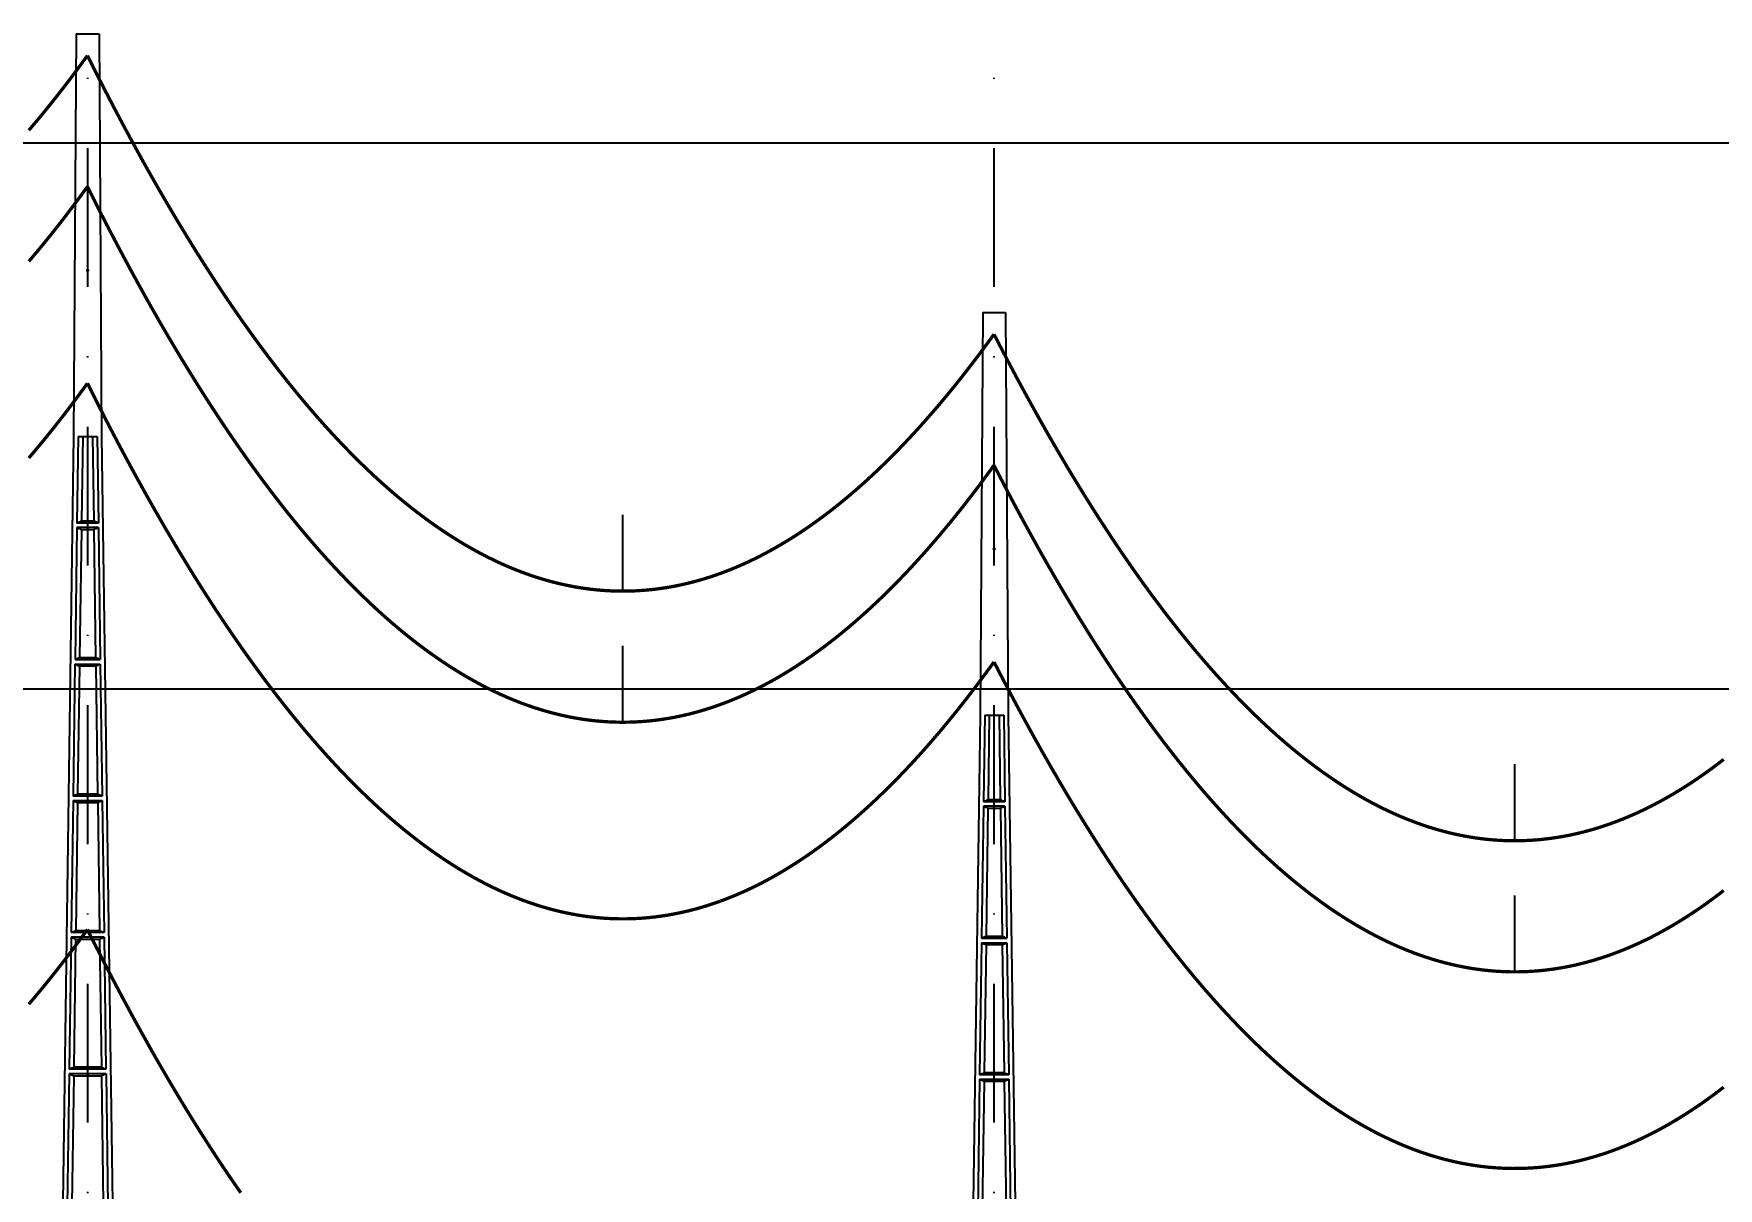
# Model space of a CAD drawing. Header units: metres. Extents: x -121 to 9872, y 3505 to 10721.
# Drawn here: x 4331.6 to 4485.8, y 6481.3 to 6587 of the extents above; entities that cross this region are included whole.
import ezdxf

# ---------------------------------------------------------------- set-up
doc = ezdxf.new("R2010")
doc.units = ezdxf.units.M
doc.header["$PDMODE"] = 2
doc.linetypes.add('DASHDOT', pattern=[25.4, 12.7, -6.35, 0, -6.35])
for name, color, linetype in [('CON-EOL- FO', 101, 'Continuous'), ('CON-EOL- PROJEÇÃO', 22, 'Continuous'), ('CON-EOL-CA ARBUTUS', 144, 'Continuous'), ('cotas', 7, 'Continuous'), ('GRID', 253, 'Continuous'), ('POSTE DT', 7, 'Continuous')]:
    doc.layers.add(name, color=color, linetype=linetype)
doc.styles.get("Standard").update_dxf_attribs({"font": 'arial.ttf'})
doc.dimstyles.new('ISO-25', dxfattribs={"dimtxt": 2.5, "dimasz": 2.5, "dimexe": 1.25, "dimexo": 0.625, "dimtad": 1, "dimzin": 1, "dimtxsty": 'Standard', "dimcen": 2.5, "dimaunit": 1, "dimadec": 3, "dimazin": 3, "dimtfac": 1, "dimtmove": 0, "dimatfit": 3, "dimfxlon": 1, "dimarcsym": 0})

# ---------------------------------------------------------------- blocks, each defined once
blk = doc.blocks.new('*U1')
at = {"layer": 'POSTE DT', "extrusion": (0, 1, 0)}
for p, q in [((-3.31, 378.23), (-4.05, 262)), ((-3.31, 378.23), (3.31, 378.23)), ((3.31, 378.23), (4.06, 262)), ((-4.05, 262), (-7.72, 0)), ((-4.05, 262), (-4.05, 262)), ((-2.73, 262), (-3.08, 237.05)), ((-2.73, 262), (2.75, 262)), ((-1.42, 262), (-1.77, 237.57)), ((1.43, 262), (1.77, 237.57)), ((2.75, 262), (3.1, 237.05)), ((4.06, 262), (7.72, 0)), ((-3.1, 235.74), (-3.63, 197.65)), ((3.11, 235.73), (-3.1, 235.74)), ((3.1, 237.05), (-3.08, 237.05)), ((-1.8, 235.21), (-2.32, 198.19)), ((1.8, 235.21), (2.32, 198.19)), ((3.11, 235.73), (3.65, 197.65)), ((-3.65, 196.34), (-4.19, 158.25)), ((-2.35, 195.8), (-2.87, 158.8)), ((2.35, 195.8), (2.87, 158.8)), ((3.66, 196.34), (4.2, 158.25)), ((-4.21, 156.94), (-4.74, 118.85)), ((-2.9, 156.39), (-3.42, 119.41)), ((2.91, 156.39), (3.42, 119.41)), ((4.21, 156.94), (4.75, 118.85)), ((-4.76, 117.54), (-5.29, 79.45)), ((4.77, 117.54), (-4.76, 117.54)), ((4.75, 118.85), (-4.74, 118.85)), ((-3.46, 116.98), (-3.97, 80.02)), ((3.46, 116.98), (3.98, 80.02)), ((4.77, 117.54), (5.3, 79.45)), ((-5.31, 78.14), (-5.85, 40.06)), ((5.32, 78.14), (-5.31, 78.14)), ((5.3, 79.45), (-5.29, 79.45)), ((5.32, 78.14), (5.85, 40.06)), ((-4.01, 77.57), (-4.53, 40.63)), ((4.01, 77.57), (4.53, 40.63)), ((5.85, 40.06), (-5.85, 40.06)), ((-5.86, 38.74), (-6.41, 0)), ((5.87, 38.74), (-5.86, 38.74)), ((-4.56, 38.17), (-5.1, 0)), ((4.56, 38.17), (5.1, 0)), ((5.87, 38.74), (6.41, 0)), ((-6.41, 0), (-7.72, 0)), ((-5.1, 0), (-6.41, 0)), ((5.1, 0), (-5.1, 0)), ((6.41, 0), (5.1, 0)), ((7.72, 0), (6.41, 0))]:
    blk.add_line(p, q, dxfattribs=at)
at = {"layer": 'POSTE DT', "ltscale": 3}
for points in [[(-3.65, 196.34), (3.66, 196.34)], [(-3.63, 197.65), (3.65, 197.65)], [(-4.21, 156.94), (4.21, 156.94)], [(4.2, 158.25), (-4.19, 158.25)]]:
    blk.add_lwpolyline(points, dxfattribs=at)
at = {"layer": 'POSTE DT'}
for points, knots in [([(0.25, 309.94), (0.25, 309.93), (0.25, 309.93), (0.25, 309.92), (0.25, 309.91), (0.25, 309.9), (0.25, 309.89), (0.24, 309.85), (0.22, 309.82), (0.19, 309.77), (0.16, 309.74), (0.11, 309.71), (0.08, 309.7), (0.01, 309.68), (-0.02, 309.68), (-0.08, 309.7), (-0.11, 309.71), (-0.16, 309.74), (-0.18, 309.76), (-0.21, 309.8), (-0.22, 309.82), (-0.24, 309.85), (-0.24, 309.87), (-0.25, 309.89), (-0.25, 309.9), (-0.25, 309.92), (-0.25, 309.92), (-0.25, 309.93), (-0.25, 309.94), (-0.25, 309.95), (-0.25, 309.95), (-0.25, 309.96), (-0.25, 309.97), (-0.24, 310), (-0.23, 310.02), (-0.21, 310.07), (-0.2, 310.09), (-0.15, 310.14), (-0.13, 310.15), (-0.07, 310.18), (-0.03, 310.19), (0.03, 310.19), (0.06, 310.18), (0.12, 310.16), (0.14, 310.14), (0.18, 310.11), (0.2, 310.09), (0.21, 310.06), (0.22, 310.05), (0.23, 310.04), (0.24, 310.01), (0.24, 309.99), (0.25, 309.97), (0.25, 309.96), (0.25, 309.95), (0.25, 309.94), (0.25, 309.94), (0.25, 309.94), (0.25, 309.94)], [-54.728303, -54.728303, -54.728303, -54.728303, -54.309038, -54.309038, -53.647169, -53.647169, -52.532885, -52.532885, -48.86224, -48.86224, -45.282765, -45.282765, -41.52867, -41.52867, -37.867486, -37.867486, -34.454589, -34.454589, -31.301423, -31.301423, -28.48103, -28.48103, -26.961755, -26.961755, -25.7544, -25.7544, -25.136228, -25.136228, -24.64409, -24.64409, -24.094201, -24.094201, -23.191199, -23.191199, -20.494482, -20.494482, -17.342863, -17.342863, -13.645538, -13.645538, -9.835989, -9.835989, -6.296781, -6.296781, -3.005029, -3.005029, 0, 0, 0, 1.527594, 1.527594, 3.697216, 3.697216, 4.489727, 4.489727, 5.01438, 5.01438, 5.095313, 5.095313, 5.095313, 5.095313]), ([(-3.1, 235.74), (-2.88, 235.65), (-2.67, 235.56), (-2.23, 235.39), (-2.02, 235.3), (-1.8, 235.21)], [0.055576, 0.055576, 0.055576, 0.055576, 56.767409, 56.767409, 113.50757, 113.50757, 113.50757, 113.50757]), ([(-1.77, 237.57), (-1.99, 237.49), (-2.21, 237.4), (-2.64, 237.22), (-2.86, 237.14), (-3.08, 237.05)], [0, 0, 0, 0, 56.660495, 56.660495, 113.412826, 113.412826, 113.412826, 113.412826]), ([(-1.8, 235.21), (-1.2, 235.21), (-0.6, 235.21), (0.6, 235.21), (1.2, 235.21), (1.8, 235.21)], [0, 0, 0, 0, 68.567797, 68.567797, 137.136247, 137.136247, 137.136247, 137.136247]), ([(1.77, 237.57), (1.18, 237.57), (0.59, 237.57), (-0.59, 237.57), (-1.18, 237.57), (-1.77, 237.57)], [0, 0, 0, 0, 67.306894, 67.306894, 134.614447, 134.614447, 134.614447, 134.614447]), ([(3.1, 237.05), (2.87, 237.14), (2.65, 237.23), (2.21, 237.4), (1.99, 237.49), (1.77, 237.57)], [0, 0, 0, 0, 56.738948, 56.738948, 113.38731, 113.38731, 113.38731, 113.38731]), ([(1.8, 235.21), (2.02, 235.3), (2.24, 235.38), (2.68, 235.56), (2.89, 235.65), (3.11, 235.73)], [0, 0, 0, 0, 56.845349, 56.845349, 113.599799, 113.599799, 113.599799, 113.599799]), ([(-3.65, 196.34), (-3.43, 196.25), (-3.22, 196.16), (-2.78, 195.98), (-2.57, 195.89), (-2.35, 195.8)], [0.054307, 0.054307, 0.054307, 0.054307, 63.527131, 63.527131, 127.063246, 127.063246, 127.063246, 127.063246]), ([(-2.32, 198.19), (-2.54, 198.1), (-2.76, 198.01), (-3.2, 197.83), (-3.41, 197.74), (-3.63, 197.65)], [0, 0, 0, 0, 63.412073, 63.412073, 126.777421, 126.777421, 126.777421, 126.777421]), ([(-2.35, 195.8), (-1.57, 195.8), (-0.78, 195.8), (0.79, 195.8), (1.57, 195.8), (2.35, 195.8)], [0, 0, 0, 0, 89.585713, 89.585713, 179.17191, 179.17191, 179.17191, 179.17191]), ([(2.32, 198.19), (1.55, 198.19), (0.77, 198.19), (-0.77, 198.19), (-1.55, 198.19), (-2.32, 198.19)], [0, 0, 0, 0, 88.31008, 88.31008, 176.620652, 176.620652, 176.620652, 176.620652]), ([(3.65, 197.65), (3.43, 197.74), (3.2, 197.83), (2.76, 198.01), (2.54, 198.1), (2.32, 198.19)], [0, 0, 0, 0, 63.488119, 63.488119, 126.880939, 126.880939, 126.880939, 126.880939]), ([(2.35, 195.8), (2.57, 195.89), (2.79, 195.98), (3.23, 196.16), (3.45, 196.25), (3.66, 196.34)], [0, 0, 0, 0, 63.60246, 63.60246, 127.109696, 127.109696, 127.109696, 127.109696]), ([(-4.21, 156.94), (-3.99, 156.85), (-3.77, 156.75), (-3.34, 156.57), (-3.12, 156.48), (-2.9, 156.39)], [0.053423, 0.053423, 0.053423, 0.053423, 70.429742, 70.429742, 140.90167, 140.90167, 140.90167, 140.90167]), ([(-2.87, 158.8), (-3.09, 158.71), (-3.31, 158.62), (-3.75, 158.43), (-3.97, 158.34), (-4.19, 158.25)], [0, 0, 0, 0, 70.301707, 70.301707, 140.590947, 140.590947, 140.590947, 140.590947]), ([(-2.9, 156.39), (-1.94, 156.39), (-0.97, 156.39), (0.97, 156.39), (1.94, 156.39), (2.91, 156.39)], [0, 0, 0, 0, 110.60219, 110.60219, 221.20473, 221.20473, 221.20473, 221.20473]), ([(2.87, 158.8), (1.92, 158.8), (0.96, 158.8), (-0.96, 158.8), (-1.91, 158.8), (-2.87, 158.8)], [0, 0, 0, 0, 109.314454, 109.314454, 218.629264, 218.629264, 218.629264, 218.629264]), ([(4.2, 158.25), (3.98, 158.34), (3.76, 158.44), (3.31, 158.62), (3.09, 158.71), (2.87, 158.8)], [0, 0, 0, 0, 70.379198, 70.379198, 140.659718, 140.659718, 140.659718, 140.659718]), ([(2.91, 156.39), (3.12, 156.48), (3.34, 156.57), (3.78, 156.75), (4, 156.85), (4.21, 156.94)], [0, 0, 0, 0, 70.506649, 70.506649, 140.914701, 140.914701, 140.914701, 140.914701]), ([(-4.76, 117.54), (-4.54, 117.45), (-4.32, 117.35), (-3.89, 117.17), (-3.67, 117.07), (-3.46, 116.98)], [0.052784, 0.052784, 0.052784, 0.052784, 77.438432, 77.438432, 154.950301, 154.950301, 154.950301, 154.950301]), ([(-3.42, 119.41), (-3.64, 119.32), (-3.86, 119.23), (-4.3, 119.04), (-4.52, 118.95), (-4.74, 118.85)], [0, 0, 0, 0, 77.299547, 77.299547, 154.618634, 154.618634, 154.618634, 154.618634]), ([(-3.46, 116.98), (-2.3, 116.98), (-1.15, 116.98), (1.15, 116.98), (2.31, 116.98), (3.46, 116.98)], [0, 0, 0, 0, 131.617604, 131.617604, 263.235447, 263.235447, 263.235447, 263.235447]), ([(3.42, 119.41), (2.28, 119.41), (1.14, 119.41), (-1.14, 119.41), (-2.28, 119.41), (-3.42, 119.41)], [0, 0, 0, 0, 130.319901, 130.319901, 260.640046, 260.640046, 260.640046, 260.640046]), ([(4.75, 118.85), (4.53, 118.95), (4.31, 119.04), (3.87, 119.23), (3.64, 119.32), (3.42, 119.41)], [0, 0, 0, 0, 77.381597, 77.381597, 154.66183, 154.66183, 154.66183, 154.66183]), ([(3.46, 116.98), (3.68, 117.07), (3.89, 117.17), (4.33, 117.35), (4.55, 117.45), (4.77, 117.54)], [0, 0, 0, 0, 77.520013, 77.520013, 154.938747, 154.938747, 154.938747, 154.938747]), ([(-5.31, 78.14), (-5.09, 78.05), (-4.88, 77.95), (-4.44, 77.76), (-4.23, 77.67), (-4.01, 77.57)], [0.052308, 0.052308, 0.052308, 0.052308, 84.527725, 84.527725, 169.158824, 169.158824, 169.158824, 169.158824]), ([(-3.97, 80.02), (-4.19, 79.93), (-4.41, 79.83), (-4.85, 79.64), (-5.07, 79.55), (-5.29, 79.45)], [0, 0, 0, 0, 84.379671, 84.379671, 168.809376, 168.809376, 168.809376, 168.809376]), ([(3.98, 80.02), (2.65, 80.02), (1.33, 80.02), (-1.32, 80.02), (-2.65, 80.02), (-3.97, 80.02)], [0, 0, 0, 0, 151.326157, 151.326157, 302.652465, 302.652465, 302.652465, 302.652465]), ([(5.3, 79.45), (5.08, 79.55), (4.86, 79.64), (4.42, 79.83), (4.2, 79.93), (3.98, 80.02)], [0, 0, 0, 0, 84.46863, 84.46863, 168.833721, 168.833721, 168.833721, 168.833721]), ([(4.01, 77.57), (4.23, 77.67), (4.45, 77.76), (4.88, 77.95), (5.1, 78.05), (5.32, 78.14)], [0, 0, 0, 0, 84.616316, 84.616316, 169.129178, 169.129178, 169.129178, 169.129178]), ([(-4.01, 77.57), (-2.67, 77.57), (-1.34, 77.57), (1.34, 77.57), (2.67, 77.57), (4.01, 77.57)], [0, 0, 0, 0, 152.632212, 152.632212, 305.264569, 305.264569, 305.264569, 305.264569]), ([(-4.53, 40.63), (-4.75, 40.53), (-4.97, 40.44), (-5.41, 40.25), (-5.63, 40.15), (-5.85, 40.06)], [0, 0, 0, 0, 91.523648, 91.523648, 183.126775, 183.126775, 183.126775, 183.126775]), ([(4.53, 40.63), (3.02, 40.63), (1.51, 40.63), (-1.51, 40.63), (-3.02, 40.63), (-4.53, 40.63)], [0, 0, 0, 0, 172.33304, 172.33304, 344.666151, 344.666151, 344.666151, 344.666151]), ([(5.85, 40.06), (5.63, 40.15), (5.41, 40.25), (4.97, 40.44), (4.75, 40.53), (4.53, 40.63)], [0, 0, 0, 0, 91.621326, 91.621326, 183.137324, 183.137324, 183.137324, 183.137324]), ([(-5.86, 38.74), (-5.65, 38.65), (-5.43, 38.55), (-5, 38.36), (-4.78, 38.26), (-4.56, 38.17)], [0.026524, 0.026524, 0.026524, 0.026524, 91.679563, 91.679563, 183.466041, 183.466041, 183.466041, 183.466041]), ([(-4.56, 38.17), (-3.04, 38.17), (-1.52, 38.17), (1.52, 38.17), (3.04, 38.17), (4.56, 38.17)], [0, 0, 0, 0, 173.646192, 173.646192, 347.292451, 347.292451, 347.292451, 347.292451]), ([(4.56, 38.17), (4.78, 38.26), (5, 38.36), (5.43, 38.55), (5.65, 38.65), (5.87, 38.74)], [0, 0, 0, 0, 91.776928, 91.776928, 183.448614, 183.448614, 183.448614, 183.448614])]:
    blk.add_open_spline(points, degree=3, knots=knots, dxfattribs=at)
blk = doc.blocks.new('*D372')
at = {"layer": 'cotas', "color": 0, "lineweight": -2, "transparency": 16777216}
for p, q in [((4336.51, 6622.05), (4336.51, 6624.3)), ((4419.51, 6622.05), (4419.51, 6624.3)), ((4339.01, 6623.05), (4417.01, 6623.05))]:
    blk.add_line(p, q, dxfattribs=at)
at = {"layer": 'cotas', "color": 0, "transparency": 16777216}
for points in [[(4339.01, 6623.46), (4339.01, 6622.63), (4336.51, 6623.05)], [(4417.01, 6623.46), (4417.01, 6622.63), (4419.51, 6623.05)]]:
    blk.add_solid(points, dxfattribs=at)
at = {"layer": 'Defpoints', "color": 0, "transparency": 16777216}
for p in [(4419.51, 6623.05), (4336.51, 6586.96), (4419.51, 6561.44)]:
    blk.add_point(p, dxfattribs=at)
at = {"layer": 'cotas', "color": 0, "transparency": 16777216, "insert": (4378.01, 6624.95), "char_height": 2.5, "attachment_point": 5}
blk.add_mtext('83.00', dxfattribs=at)
blk = doc.blocks.new('*D373')
at = {"layer": 'cotas', "color": 0, "lineweight": -2, "transparency": 16777216}
for p, q in [((4419.51, 6611.11), (4419.51, 6613.36)), ((4422.01, 6612.11), (4501.47, 6612.11)), ((4503.97, 6611.11), (4503.97, 6613.36))]:
    blk.add_line(p, q, dxfattribs=at)
at = {"layer": 'cotas', "color": 0, "transparency": 16777216}
for points in [[(4422.01, 6612.52), (4422.01, 6611.69), (4419.51, 6612.11)], [(4501.47, 6612.52), (4501.47, 6611.69), (4503.97, 6612.11)]]:
    blk.add_solid(points, dxfattribs=at)
at = {"layer": 'Defpoints', "color": 0, "transparency": 16777216}
for p in [(4503.97, 6612.11), (4419.51, 6561.44), (4503.97, 6542.64)]:
    blk.add_point(p, dxfattribs=at)
at = {"layer": 'cotas', "color": 0, "transparency": 16777216, "insert": (4461.74, 6614.01), "char_height": 2.5, "attachment_point": 5}
blk.add_mtext('84.46', dxfattribs=at)

msp = doc.modelspace()

# ---------------------------------------------------------------- linework, layer by layer
at = {"layer": 'CON-EOL- FO', "const_width": 0.3}
for points in [[(4331.143, 6548.11), (4331.556, 6548.595), (4331.969, 6549.086), (4332.382, 6549.584), (4332.795, 6550.09), (4333.208, 6550.602), (4333.621, 6551.122), (4334.034, 6551.648), (4334.447, 6552.181), (4334.86, 6552.722), (4335.273, 6553.269), (4335.685, 6553.823), (4336.098, 6554.385), (4336.511, 6554.953)], [(4336.511, 6554.953), (4336.924, 6554.128), (4337.337, 6553.31), (4337.75, 6552.499), (4338.163, 6551.695), (4338.576, 6550.898), (4338.989, 6550.108), (4339.402, 6549.325), (4339.815, 6548.549), (4340.228, 6547.781), (4340.641, 6547.019), (4341.054, 6546.264), (4341.467, 6545.517), (4341.879, 6544.776), (4342.292, 6544.043), (4342.705, 6543.317), (4343.118, 6542.597), (4343.531, 6541.885), (4343.944, 6541.18), (4344.357, 6540.481), (4344.77, 6539.79), (4345.183, 6539.106), (4345.596, 6538.429), (4346.009, 6537.759), (4346.422, 6537.095), (4346.835, 6536.439), (4347.248, 6535.79), (4347.661, 6535.148), (4348.074, 6534.513), (4348.486, 6533.885), (4348.899, 6533.264), (4349.312, 6532.65), (4349.725, 6532.043), (4350.138, 6531.443), (4350.551, 6530.85), (4350.964, 6530.264), (4351.377, 6529.685), (4351.79, 6529.113), (4352.203, 6528.548), (4352.616, 6527.99), (4353.029, 6527.44), (4353.442, 6526.896), (4353.855, 6526.359), (4354.268, 6525.829), (4354.68, 6525.306), (4355.093, 6524.79), (4355.506, 6524.281), (4355.919, 6523.779), (4356.332, 6523.284), (4356.745, 6522.796), (4357.158, 6522.314), (4357.571, 6521.84), (4357.984, 6521.373), (4358.397, 6520.913), (4358.81, 6520.46), (4359.223, 6520.014), (4359.636, 6519.575), (4360.049, 6519.142), (4360.462, 6518.717), (4360.875, 6518.299), (4361.287, 6517.888), (4361.7, 6517.483), (4362.113, 6517.086), (4362.526, 6516.695), (4362.939, 6516.312), (4363.352, 6515.935), (4363.765, 6515.566), (4364.178, 6515.203), (4364.591, 6514.848), (4365.004, 6514.499), (4365.417, 6514.158), (4365.83, 6513.823), (4366.243, 6513.495), (4366.656, 6513.174), (4367.069, 6512.86), (4367.481, 6512.554), (4367.894, 6512.254), (4368.307, 6511.961), (4368.72, 6511.675), (4369.133, 6511.395), (4369.546, 6511.123), (4369.959, 6510.858), (4370.372, 6510.6), (4370.785, 6510.349), (4371.198, 6510.104), (4371.611, 6509.867), (4372.024, 6509.636), (4372.437, 6509.413), (4372.85, 6509.196), (4373.263, 6508.987), (4373.676, 6508.784), (4374.088, 6508.588), (4374.501, 6508.4), (4374.914, 6508.218), (4375.327, 6508.043), (4375.74, 6507.875), (4376.153, 6507.714), (4376.566, 6507.56), (4376.979, 6507.413), (4377.392, 6507.273), (4377.805, 6507.139), (4378.218, 6507.013), (4378.631, 6506.894), (4379.044, 6506.781), (4379.457, 6506.676), (4379.87, 6506.577), (4380.282, 6506.486), (4380.695, 6506.401), (4381.108, 6506.323), (4381.521, 6506.252), (4381.934, 6506.188), (4382.347, 6506.131), (4382.76, 6506.081), (4383.173, 6506.038), (4383.586, 6506.002), (4383.999, 6505.973), (4384.412, 6505.951), (4384.825, 6505.935), (4385.238, 6505.927), (4385.651, 6505.926), (4386.064, 6505.931), (4386.477, 6505.943), (4386.889, 6505.963), (4387.302, 6505.989), (4387.715, 6506.022), (4388.128, 6506.062), (4388.541, 6506.109), (4388.954, 6506.164), (4389.367, 6506.224), (4389.78, 6506.292), (4390.193, 6506.367), (4390.606, 6506.449), (4391.019, 6506.538), (4391.432, 6506.633), (4391.845, 6506.736), (4392.258, 6506.845), (4392.671, 6506.962), (4393.083, 6507.085), (4393.496, 6507.216), (4393.909, 6507.353), (4394.322, 6507.497), (4394.735, 6507.648), (4395.148, 6507.806), (4395.561, 6507.971), (4395.974, 6508.143), (4396.387, 6508.322), (4396.8, 6508.508), (4397.213, 6508.701), (4397.626, 6508.9), (4398.039, 6509.107), (4398.452, 6509.321), (4398.865, 6509.541), (4399.277, 6509.769), (4399.69, 6510.003), (4400.103, 6510.245), (4400.516, 6510.493), (4400.929, 6510.748), (4401.342, 6511.011), (4401.755, 6511.28), (4402.168, 6511.556), (4402.581, 6511.839), (4402.994, 6512.129), (4403.407, 6512.426), (4403.82, 6512.73), (4404.233, 6513.041), (4404.646, 6513.359), (4405.059, 6513.684), (4405.472, 6514.015), (4405.884, 6514.354), (4406.297, 6514.7), (4406.71, 6515.053), (4407.123, 6515.412), (4407.536, 6515.779), (4407.949, 6516.152), (4408.362, 6516.533), (4408.775, 6516.92), (4409.188, 6517.315), (4409.601, 6517.716), (4410.014, 6518.124), (4410.427, 6518.54), (4410.84, 6518.962), (4411.253, 6519.391), (4411.666, 6519.828), (4412.078, 6520.271), (4412.491, 6520.721), (4412.904, 6521.178), (4413.317, 6521.642), (4413.73, 6522.114), (4414.143, 6522.592), (4414.556, 6523.077), (4414.969, 6523.569), (4415.382, 6524.068), (4415.795, 6524.574), (4416.208, 6525.087), (4416.621, 6525.607), (4417.034, 6526.134), (4417.447, 6526.668), (4417.86, 6527.209), (4418.273, 6527.757), (4418.685, 6528.312), (4419.098, 6528.874), (4419.511, 6529.443)], [(4419.511, 6529.443), (4419.932, 6528.627), (4420.352, 6527.818), (4420.772, 6527.016), (4421.192, 6526.222), (4421.612, 6525.435), (4422.032, 6524.655), (4422.453, 6523.883), (4422.873, 6523.118), (4423.293, 6522.36), (4423.713, 6521.61), (4424.133, 6520.867), (4424.553, 6520.131), (4424.974, 6519.402), (4425.394, 6518.681), (4425.814, 6517.967), (4426.234, 6517.26), (4426.654, 6516.561), (4427.075, 6515.868), (4427.495, 6515.183), (4427.915, 6514.506), (4428.335, 6513.835), (4428.755, 6513.172), (4429.175, 6512.516), (4429.596, 6511.868), (4430.016, 6511.227), (4430.436, 6510.593), (4430.856, 6509.966), (4431.276, 6509.346), (4431.697, 6508.734), (4432.117, 6508.129), (4432.537, 6507.531), (4432.957, 6506.941), (4433.377, 6506.357), (4433.797, 6505.781), (4434.218, 6505.213), (4434.638, 6504.651), (4435.058, 6504.097), (4435.478, 6503.55), (4435.898, 6503.01), (4436.318, 6502.478), (4436.739, 6501.952), (4437.159, 6501.434), (4437.579, 6500.923), (4437.999, 6500.42), (4438.419, 6499.923), (4438.84, 6499.434), (4439.26, 6498.952), (4439.68, 6498.478), (4440.1, 6498.01), (4440.52, 6497.55), (4440.94, 6497.097), (4441.361, 6496.651), (4441.781, 6496.213), (4442.201, 6495.781), (4442.621, 6495.357), (4443.041, 6494.94), (4443.462, 6494.53), (4443.882, 6494.128), (4444.302, 6493.733), (4444.722, 6493.345), (4445.142, 6492.964), (4445.562, 6492.59), (4445.983, 6492.224), (4446.403, 6491.864), (4446.823, 6491.512), (4447.243, 6491.168), (4447.663, 6490.83), (4448.084, 6490.499), (4448.504, 6490.176), (4448.924, 6489.86), (4449.344, 6489.551), (4449.764, 6489.25), (4450.184, 6488.955), (4450.605, 6488.668), (4451.025, 6488.388), (4451.445, 6488.115), (4451.865, 6487.85), (4452.285, 6487.591), (4452.705, 6487.34), (4453.126, 6487.096), (4453.546, 6486.859), (4453.966, 6486.63), (4454.386, 6486.407), (4454.806, 6486.192), (4455.227, 6485.984), (4455.647, 6485.783), (4456.067, 6485.589), (4456.487, 6485.403), (4456.907, 6485.223), (4457.327, 6485.051), (4457.748, 6484.886), (4458.168, 6484.728), (4458.588, 6484.578), (4459.008, 6484.434), (4459.428, 6484.298), (4459.849, 6484.169), (4460.269, 6484.047), (4460.689, 6483.933), (4461.109, 6483.825), (4461.529, 6483.725), (4461.949, 6483.632), (4462.37, 6483.546), (4462.79, 6483.467), (4463.21, 6483.395), (4463.63, 6483.331), (4464.05, 6483.274), (4464.47, 6483.224), (4464.891, 6483.181), (4465.311, 6483.145), (4465.731, 6483.117), (4466.151, 6483.095), (4466.571, 6483.081), (4466.992, 6483.074), (4467.412, 6483.075), (4467.832, 6483.082), (4468.252, 6483.097), (4468.672, 6483.118), (4469.092, 6483.147), (4469.513, 6483.183), (4469.933, 6483.227), (4470.353, 6483.277), (4470.773, 6483.335), (4471.193, 6483.4), (4471.614, 6483.472), (4472.034, 6483.551), (4472.454, 6483.637), (4472.874, 6483.731), (4473.294, 6483.832), (4473.714, 6483.94), (4474.135, 6484.055), (4474.555, 6484.177), (4474.975, 6484.307), (4475.395, 6484.443), (4475.815, 6484.587), (4476.236, 6484.738), (4476.656, 6484.897), (4477.076, 6485.062), (4477.496, 6485.235), (4477.916, 6485.414), (4478.336, 6485.601), (4478.757, 6485.796), (4479.177, 6485.997), (4479.597, 6486.205), (4480.017, 6486.421), (4480.437, 6486.644), (4480.857, 6486.874), (4481.278, 6487.112), (4481.698, 6487.356), (4482.118, 6487.608), (4482.538, 6487.867), (4482.958, 6488.133), (4483.379, 6488.406), (4483.799, 6488.687), (4484.219, 6488.974), (4484.639, 6489.269), (4485.059, 6489.571), (4485.479, 6489.88), (4485.9, 6490.197), (4486.32, 6490.521)]]:
    msp.add_lwpolyline(points, dxfattribs=at)
at = {"layer": 'CON-EOL- PROJEÇÃO', "lineweight": 30, "const_width": 0.3}
for points in [[(4331.143, 6498.11), (4331.556, 6498.595), (4331.969, 6499.086), (4332.382, 6499.584), (4332.795, 6500.09), (4333.208, 6500.602), (4333.621, 6501.122), (4334.034, 6501.648), (4334.447, 6502.181), (4334.86, 6502.722), (4335.273, 6503.269), (4335.685, 6503.823), (4336.098, 6504.385), (4336.511, 6504.953)], [(4336.511, 6504.953), (4336.924, 6504.128), (4337.337, 6503.31), (4337.75, 6502.499), (4338.163, 6501.695), (4338.576, 6500.898), (4338.989, 6500.108), (4339.402, 6499.325), (4339.815, 6498.549), (4340.228, 6497.781), (4340.641, 6497.019), (4341.054, 6496.264), (4341.467, 6495.517), (4341.879, 6494.776), (4342.292, 6494.043), (4342.705, 6493.317), (4343.118, 6492.597), (4343.531, 6491.885), (4343.944, 6491.18), (4344.357, 6490.481), (4344.77, 6489.79), (4345.183, 6489.106), (4345.596, 6488.429), (4346.009, 6487.759), (4346.422, 6487.095), (4346.835, 6486.439), (4347.248, 6485.79), (4347.661, 6485.148), (4348.074, 6484.513), (4348.486, 6483.885), (4348.899, 6483.264), (4349.312, 6482.65), (4349.725, 6482.043), (4350.138, 6481.443), (4350.551, 6480.85)]]:
    msp.add_lwpolyline(points, dxfattribs=at)
at = {"layer": 'CON-EOL-CA ARBUTUS'}
for p, q in [((4385.531, 6535.925), (4385.531, 6542.925)), ((4385.531, 6523.925), (4385.531, 6530.925)), ((4467.188, 6513.073), (4467.188, 6520.073)), ((4467.188, 6501.073), (4467.188, 6508.074))]:
    msp.add_line(p, q, dxfattribs=at)
at = {"layer": 'CON-EOL-CA ARBUTUS', "const_width": 0.3}
for points in [[(4331.143, 6578.11), (4331.556, 6578.595), (4331.969, 6579.086), (4332.382, 6579.584), (4332.795, 6580.09), (4333.208, 6580.602), (4333.621, 6581.122), (4334.034, 6581.648), (4334.447, 6582.181), (4334.86, 6582.722), (4335.273, 6583.269), (4335.685, 6583.823), (4336.098, 6584.385), (4336.511, 6584.953)], [(4336.511, 6584.953), (4336.924, 6584.128), (4337.337, 6583.31), (4337.75, 6582.499), (4338.163, 6581.695), (4338.576, 6580.898), (4338.989, 6580.108), (4339.402, 6579.325), (4339.815, 6578.549), (4340.228, 6577.781), (4340.641, 6577.019), (4341.054, 6576.264), (4341.467, 6575.517), (4341.879, 6574.776), (4342.292, 6574.043), (4342.705, 6573.317), (4343.118, 6572.597), (4343.531, 6571.885), (4343.944, 6571.18), (4344.357, 6570.481), (4344.77, 6569.79), (4345.183, 6569.106), (4345.596, 6568.429), (4346.009, 6567.759), (4346.422, 6567.095), (4346.835, 6566.439), (4347.248, 6565.79), (4347.661, 6565.148), (4348.074, 6564.513), (4348.486, 6563.885), (4348.899, 6563.264), (4349.312, 6562.65), (4349.725, 6562.043), (4350.138, 6561.443), (4350.551, 6560.85), (4350.964, 6560.264), (4351.377, 6559.685), (4351.79, 6559.113), (4352.203, 6558.548), (4352.616, 6557.99), (4353.029, 6557.44), (4353.442, 6556.896), (4353.855, 6556.359), (4354.268, 6555.829), (4354.68, 6555.306), (4355.093, 6554.79), (4355.506, 6554.281), (4355.919, 6553.779), (4356.332, 6553.284), (4356.745, 6552.796), (4357.158, 6552.314), (4357.571, 6551.84), (4357.984, 6551.373), (4358.397, 6550.913), (4358.81, 6550.46), (4359.223, 6550.014), (4359.636, 6549.575), (4360.049, 6549.142), (4360.462, 6548.717), (4360.875, 6548.299), (4361.287, 6547.888), (4361.7, 6547.483), (4362.113, 6547.086), (4362.526, 6546.695), (4362.939, 6546.312), (4363.352, 6545.935), (4363.765, 6545.566), (4364.178, 6545.203), (4364.591, 6544.848), (4365.004, 6544.499), (4365.417, 6544.158), (4365.83, 6543.823), (4366.243, 6543.495), (4366.656, 6543.174), (4367.069, 6542.86), (4367.481, 6542.554), (4367.894, 6542.254), (4368.307, 6541.961), (4368.72, 6541.675), (4369.133, 6541.395), (4369.546, 6541.123), (4369.959, 6540.858), (4370.372, 6540.6), (4370.785, 6540.349), (4371.198, 6540.104), (4371.611, 6539.867), (4372.024, 6539.636), (4372.437, 6539.413), (4372.85, 6539.196), (4373.263, 6538.987), (4373.676, 6538.784), (4374.088, 6538.588), (4374.501, 6538.4), (4374.914, 6538.218), (4375.327, 6538.043), (4375.74, 6537.875), (4376.153, 6537.714), (4376.566, 6537.56), (4376.979, 6537.413), (4377.392, 6537.273), (4377.805, 6537.139), (4378.218, 6537.013), (4378.631, 6536.894), (4379.044, 6536.781), (4379.457, 6536.676), (4379.87, 6536.577), (4380.282, 6536.486), (4380.695, 6536.401), (4381.108, 6536.323), (4381.521, 6536.252), (4381.934, 6536.188), (4382.347, 6536.131), (4382.76, 6536.081), (4383.173, 6536.038), (4383.586, 6536.002), (4383.999, 6535.973), (4384.412, 6535.951), (4384.825, 6535.935), (4385.238, 6535.927), (4385.651, 6535.926), (4386.064, 6535.931), (4386.477, 6535.943), (4386.889, 6535.963), (4387.302, 6535.989), (4387.715, 6536.022), (4388.128, 6536.062), (4388.541, 6536.109), (4388.954, 6536.164), (4389.367, 6536.224), (4389.78, 6536.292), (4390.193, 6536.367), (4390.606, 6536.449), (4391.019, 6536.538), (4391.432, 6536.633), (4391.845, 6536.736), (4392.258, 6536.845), (4392.671, 6536.962), (4393.083, 6537.085), (4393.496, 6537.216), (4393.909, 6537.353), (4394.322, 6537.497), (4394.735, 6537.648), (4395.148, 6537.806), (4395.561, 6537.971), (4395.974, 6538.143), (4396.387, 6538.322), (4396.8, 6538.508), (4397.213, 6538.701), (4397.626, 6538.9), (4398.039, 6539.107), (4398.452, 6539.321), (4398.865, 6539.541), (4399.277, 6539.769), (4399.69, 6540.003), (4400.103, 6540.245), (4400.516, 6540.493), (4400.929, 6540.748), (4401.342, 6541.011), (4401.755, 6541.28), (4402.168, 6541.556), (4402.581, 6541.839), (4402.994, 6542.129), (4403.407, 6542.426), (4403.82, 6542.73), (4404.233, 6543.041), (4404.646, 6543.359), (4405.059, 6543.684), (4405.472, 6544.015), (4405.884, 6544.354), (4406.297, 6544.7), (4406.71, 6545.053), (4407.123, 6545.412), (4407.536, 6545.779), (4407.949, 6546.152), (4408.362, 6546.533), (4408.775, 6546.92), (4409.188, 6547.315), (4409.601, 6547.716), (4410.014, 6548.124), (4410.427, 6548.54), (4410.84, 6548.962), (4411.253, 6549.391), (4411.666, 6549.828), (4412.078, 6550.271), (4412.491, 6550.721), (4412.904, 6551.178), (4413.317, 6551.642), (4413.73, 6552.114), (4414.143, 6552.592), (4414.556, 6553.077), (4414.969, 6553.569), (4415.382, 6554.068), (4415.795, 6554.574), (4416.208, 6555.087), (4416.621, 6555.607), (4417.034, 6556.134), (4417.447, 6556.668), (4417.86, 6557.209), (4418.273, 6557.757), (4418.685, 6558.312), (4419.098, 6558.874), (4419.511, 6559.443)], [(4331.143, 6566.11), (4331.556, 6566.595), (4331.969, 6567.086), (4332.382, 6567.584), (4332.795, 6568.09), (4333.208, 6568.602), (4333.621, 6569.122), (4334.034, 6569.648), (4334.447, 6570.181), (4334.86, 6570.722), (4335.273, 6571.269), (4335.685, 6571.823), (4336.098, 6572.385), (4336.511, 6572.953)], [(4336.511, 6572.953), (4336.924, 6572.128), (4337.337, 6571.31), (4337.75, 6570.499), (4338.163, 6569.695), (4338.576, 6568.898), (4338.989, 6568.108), (4339.402, 6567.325), (4339.815, 6566.549), (4340.228, 6565.781), (4340.641, 6565.019), (4341.054, 6564.264), (4341.467, 6563.517), (4341.879, 6562.776), (4342.292, 6562.043), (4342.705, 6561.317), (4343.118, 6560.597), (4343.531, 6559.885), (4343.944, 6559.18), (4344.357, 6558.481), (4344.77, 6557.79), (4345.183, 6557.106), (4345.596, 6556.429), (4346.009, 6555.759), (4346.422, 6555.095), (4346.835, 6554.439), (4347.248, 6553.79), (4347.661, 6553.148), (4348.074, 6552.513), (4348.486, 6551.885), (4348.899, 6551.264), (4349.312, 6550.65), (4349.725, 6550.043), (4350.138, 6549.443), (4350.551, 6548.85), (4350.964, 6548.264), (4351.377, 6547.685), (4351.79, 6547.113), (4352.203, 6546.548), (4352.616, 6545.99), (4353.029, 6545.44), (4353.442, 6544.896), (4353.855, 6544.359), (4354.268, 6543.829), (4354.68, 6543.306), (4355.093, 6542.79), (4355.506, 6542.281), (4355.919, 6541.779), (4356.332, 6541.284), (4356.745, 6540.796), (4357.158, 6540.314), (4357.571, 6539.84), (4357.984, 6539.373), (4358.397, 6538.913), (4358.81, 6538.46), (4359.223, 6538.014), (4359.636, 6537.575), (4360.049, 6537.142), (4360.462, 6536.717), (4360.875, 6536.299), (4361.287, 6535.888), (4361.7, 6535.483), (4362.113, 6535.086), (4362.526, 6534.695), (4362.939, 6534.312), (4363.352, 6533.935), (4363.765, 6533.566), (4364.178, 6533.203), (4364.591, 6532.848), (4365.004, 6532.499), (4365.417, 6532.158), (4365.83, 6531.823), (4366.243, 6531.495), (4366.656, 6531.174), (4367.069, 6530.86), (4367.481, 6530.554), (4367.894, 6530.254), (4368.307, 6529.961), (4368.72, 6529.675), (4369.133, 6529.395), (4369.546, 6529.123), (4369.959, 6528.858), (4370.372, 6528.6), (4370.785, 6528.349), (4371.198, 6528.104), (4371.611, 6527.867), (4372.024, 6527.636), (4372.437, 6527.413), (4372.85, 6527.196), (4373.263, 6526.987), (4373.676, 6526.784), (4374.088, 6526.588), (4374.501, 6526.4), (4374.914, 6526.218), (4375.327, 6526.043), (4375.74, 6525.875), (4376.153, 6525.714), (4376.566, 6525.56), (4376.979, 6525.413), (4377.392, 6525.273), (4377.805, 6525.139), (4378.218, 6525.013), (4378.631, 6524.894), (4379.044, 6524.781), (4379.457, 6524.676), (4379.87, 6524.577), (4380.282, 6524.486), (4380.695, 6524.401), (4381.108, 6524.323), (4381.521, 6524.252), (4381.934, 6524.188), (4382.347, 6524.131), (4382.76, 6524.081), (4383.173, 6524.038), (4383.586, 6524.002), (4383.999, 6523.973), (4384.412, 6523.951), (4384.825, 6523.935), (4385.238, 6523.927), (4385.651, 6523.926), (4386.064, 6523.931), (4386.477, 6523.943), (4386.889, 6523.963), (4387.302, 6523.989), (4387.715, 6524.022), (4388.128, 6524.062), (4388.541, 6524.109), (4388.954, 6524.164), (4389.367, 6524.224), (4389.78, 6524.292), (4390.193, 6524.367), (4390.606, 6524.449), (4391.019, 6524.538), (4391.432, 6524.633), (4391.845, 6524.736), (4392.258, 6524.845), (4392.671, 6524.962), (4393.083, 6525.085), (4393.496, 6525.216), (4393.909, 6525.353), (4394.322, 6525.497), (4394.735, 6525.648), (4395.148, 6525.806), (4395.561, 6525.971), (4395.974, 6526.143), (4396.387, 6526.322), (4396.8, 6526.508), (4397.213, 6526.701), (4397.626, 6526.9), (4398.039, 6527.107), (4398.452, 6527.321), (4398.865, 6527.541), (4399.277, 6527.769), (4399.69, 6528.003), (4400.103, 6528.245), (4400.516, 6528.493), (4400.929, 6528.748), (4401.342, 6529.011), (4401.755, 6529.28), (4402.168, 6529.556), (4402.581, 6529.839), (4402.994, 6530.129), (4403.407, 6530.426), (4403.82, 6530.73), (4404.233, 6531.041), (4404.646, 6531.359), (4405.059, 6531.684), (4405.472, 6532.015), (4405.884, 6532.354), (4406.297, 6532.7), (4406.71, 6533.053), (4407.123, 6533.412), (4407.536, 6533.779), (4407.949, 6534.152), (4408.362, 6534.533), (4408.775, 6534.92), (4409.188, 6535.315), (4409.601, 6535.716), (4410.014, 6536.124), (4410.427, 6536.54), (4410.84, 6536.962), (4411.253, 6537.391), (4411.666, 6537.828), (4412.078, 6538.271), (4412.491, 6538.721), (4412.904, 6539.178), (4413.317, 6539.642), (4413.73, 6540.114), (4414.143, 6540.592), (4414.556, 6541.077), (4414.969, 6541.569), (4415.382, 6542.068), (4415.795, 6542.574), (4416.208, 6543.087), (4416.621, 6543.607), (4417.034, 6544.134), (4417.447, 6544.668), (4417.86, 6545.209), (4418.273, 6545.757), (4418.685, 6546.312), (4419.098, 6546.874), (4419.511, 6547.443)], [(4419.511, 6559.443), (4419.932, 6558.627), (4420.352, 6557.818), (4420.772, 6557.016), (4421.192, 6556.222), (4421.612, 6555.435), (4422.032, 6554.655), (4422.453, 6553.883), (4422.873, 6553.118), (4423.293, 6552.36), (4423.713, 6551.61), (4424.133, 6550.867), (4424.553, 6550.131), (4424.974, 6549.402), (4425.394, 6548.681), (4425.814, 6547.967), (4426.234, 6547.26), (4426.654, 6546.561), (4427.075, 6545.868), (4427.495, 6545.183), (4427.915, 6544.506), (4428.335, 6543.835), (4428.755, 6543.172), (4429.175, 6542.516), (4429.596, 6541.868), (4430.016, 6541.227), (4430.436, 6540.593), (4430.856, 6539.966), (4431.276, 6539.346), (4431.697, 6538.734), (4432.117, 6538.129), (4432.537, 6537.531), (4432.957, 6536.941), (4433.377, 6536.357), (4433.797, 6535.781), (4434.218, 6535.213), (4434.638, 6534.651), (4435.058, 6534.097), (4435.478, 6533.55), (4435.898, 6533.01), (4436.318, 6532.478), (4436.739, 6531.952), (4437.159, 6531.434), (4437.579, 6530.923), (4437.999, 6530.42), (4438.419, 6529.923), (4438.84, 6529.434), (4439.26, 6528.952), (4439.68, 6528.478), (4440.1, 6528.01), (4440.52, 6527.55), (4440.94, 6527.097), (4441.361, 6526.651), (4441.781, 6526.213), (4442.201, 6525.781), (4442.621, 6525.357), (4443.041, 6524.94), (4443.462, 6524.53), (4443.882, 6524.128), (4444.302, 6523.733), (4444.722, 6523.345), (4445.142, 6522.964), (4445.562, 6522.59), (4445.983, 6522.224), (4446.403, 6521.864), (4446.823, 6521.512), (4447.243, 6521.168), (4447.663, 6520.83), (4448.084, 6520.499), (4448.504, 6520.176), (4448.924, 6519.86), (4449.344, 6519.551), (4449.764, 6519.25), (4450.184, 6518.955), (4450.605, 6518.668), (4451.025, 6518.388), (4451.445, 6518.115), (4451.865, 6517.85), (4452.285, 6517.591), (4452.705, 6517.34), (4453.126, 6517.096), (4453.546, 6516.859), (4453.966, 6516.63), (4454.386, 6516.407), (4454.806, 6516.192), (4455.227, 6515.984), (4455.647, 6515.783), (4456.067, 6515.589), (4456.487, 6515.403), (4456.907, 6515.223), (4457.327, 6515.051), (4457.748, 6514.886), (4458.168, 6514.728), (4458.588, 6514.578), (4459.008, 6514.434), (4459.428, 6514.298), (4459.849, 6514.169), (4460.269, 6514.047), (4460.689, 6513.933), (4461.109, 6513.825), (4461.529, 6513.725), (4461.949, 6513.632), (4462.37, 6513.546), (4462.79, 6513.467), (4463.21, 6513.395), (4463.63, 6513.331), (4464.05, 6513.274), (4464.47, 6513.224), (4464.891, 6513.181), (4465.311, 6513.145), (4465.731, 6513.117), (4466.151, 6513.095), (4466.571, 6513.081), (4466.992, 6513.074), (4467.412, 6513.075), (4467.832, 6513.082), (4468.252, 6513.097), (4468.672, 6513.118), (4469.092, 6513.147), (4469.513, 6513.183), (4469.933, 6513.227), (4470.353, 6513.277), (4470.773, 6513.335), (4471.193, 6513.4), (4471.614, 6513.472), (4472.034, 6513.551), (4472.454, 6513.637), (4472.874, 6513.731), (4473.294, 6513.832), (4473.714, 6513.94), (4474.135, 6514.055), (4474.555, 6514.177), (4474.975, 6514.307), (4475.395, 6514.443), (4475.815, 6514.587), (4476.236, 6514.738), (4476.656, 6514.897), (4477.076, 6515.062), (4477.496, 6515.235), (4477.916, 6515.414), (4478.336, 6515.601), (4478.757, 6515.796), (4479.177, 6515.997), (4479.597, 6516.205), (4480.017, 6516.421), (4480.437, 6516.644), (4480.857, 6516.874), (4481.278, 6517.112), (4481.698, 6517.356), (4482.118, 6517.608), (4482.538, 6517.867), (4482.958, 6518.133), (4483.379, 6518.406), (4483.799, 6518.687), (4484.219, 6518.974), (4484.639, 6519.269), (4485.059, 6519.571), (4485.479, 6519.88), (4485.9, 6520.197), (4486.32, 6520.521)], [(4419.511, 6547.443), (4419.932, 6546.627), (4420.352, 6545.818), (4420.772, 6545.016), (4421.192, 6544.222), (4421.612, 6543.435), (4422.032, 6542.655), (4422.453, 6541.883), (4422.873, 6541.118), (4423.293, 6540.36), (4423.713, 6539.61), (4424.133, 6538.867), (4424.553, 6538.131), (4424.974, 6537.402), (4425.394, 6536.681), (4425.814, 6535.967), (4426.234, 6535.26), (4426.654, 6534.561), (4427.075, 6533.868), (4427.495, 6533.183), (4427.915, 6532.506), (4428.335, 6531.835), (4428.755, 6531.172), (4429.175, 6530.516), (4429.596, 6529.868), (4430.016, 6529.227), (4430.436, 6528.593), (4430.856, 6527.966), (4431.276, 6527.346), (4431.697, 6526.734), (4432.117, 6526.129), (4432.537, 6525.531), (4432.957, 6524.941), (4433.377, 6524.357), (4433.797, 6523.781), (4434.218, 6523.213), (4434.638, 6522.651), (4435.058, 6522.097), (4435.478, 6521.55), (4435.898, 6521.01), (4436.318, 6520.478), (4436.739, 6519.952), (4437.159, 6519.434), (4437.579, 6518.923), (4437.999, 6518.42), (4438.419, 6517.923), (4438.84, 6517.434), (4439.26, 6516.952), (4439.68, 6516.478), (4440.1, 6516.01), (4440.52, 6515.55), (4440.94, 6515.097), (4441.361, 6514.651), (4441.781, 6514.213), (4442.201, 6513.781), (4442.621, 6513.357), (4443.041, 6512.94), (4443.462, 6512.53), (4443.882, 6512.128), (4444.302, 6511.733), (4444.722, 6511.345), (4445.142, 6510.964), (4445.562, 6510.59), (4445.983, 6510.224), (4446.403, 6509.864), (4446.823, 6509.512), (4447.243, 6509.168), (4447.663, 6508.83), (4448.084, 6508.499), (4448.504, 6508.176), (4448.924, 6507.86), (4449.344, 6507.551), (4449.764, 6507.25), (4450.184, 6506.955), (4450.605, 6506.668), (4451.025, 6506.388), (4451.445, 6506.115), (4451.865, 6505.85), (4452.285, 6505.591), (4452.705, 6505.34), (4453.126, 6505.096), (4453.546, 6504.859), (4453.966, 6504.63), (4454.386, 6504.407), (4454.806, 6504.192), (4455.227, 6503.984), (4455.647, 6503.783), (4456.067, 6503.589), (4456.487, 6503.403), (4456.907, 6503.223), (4457.327, 6503.051), (4457.748, 6502.886), (4458.168, 6502.728), (4458.588, 6502.578), (4459.008, 6502.434), (4459.428, 6502.298), (4459.849, 6502.169), (4460.269, 6502.047), (4460.689, 6501.933), (4461.109, 6501.825), (4461.529, 6501.725), (4461.949, 6501.632), (4462.37, 6501.546), (4462.79, 6501.467), (4463.21, 6501.395), (4463.63, 6501.331), (4464.05, 6501.274), (4464.47, 6501.224), (4464.891, 6501.181), (4465.311, 6501.145), (4465.731, 6501.117), (4466.151, 6501.095), (4466.571, 6501.081), (4466.992, 6501.074), (4467.412, 6501.075), (4467.832, 6501.082), (4468.252, 6501.097), (4468.672, 6501.118), (4469.092, 6501.147), (4469.513, 6501.183), (4469.933, 6501.227), (4470.353, 6501.277), (4470.773, 6501.335), (4471.193, 6501.4), (4471.614, 6501.472), (4472.034, 6501.551), (4472.454, 6501.637), (4472.874, 6501.731), (4473.294, 6501.832), (4473.714, 6501.94), (4474.135, 6502.055), (4474.555, 6502.177), (4474.975, 6502.307), (4475.395, 6502.443), (4475.815, 6502.587), (4476.236, 6502.738), (4476.656, 6502.897), (4477.076, 6503.062), (4477.496, 6503.235), (4477.916, 6503.414), (4478.336, 6503.601), (4478.757, 6503.796), (4479.177, 6503.997), (4479.597, 6504.205), (4480.017, 6504.421), (4480.437, 6504.644), (4480.857, 6504.874), (4481.278, 6505.112), (4481.698, 6505.356), (4482.118, 6505.608), (4482.538, 6505.867), (4482.958, 6506.133), (4483.379, 6506.406), (4483.799, 6506.687), (4484.219, 6506.974), (4484.639, 6507.269), (4485.059, 6507.571), (4485.479, 6507.88), (4485.9, 6508.197), (4486.32, 6508.521)]]:
    msp.add_lwpolyline(points, dxfattribs=at)
at = {"layer": 'GRID', "linetype": 'DASHDOT'}
for p, q in [((4336.511, 7876.973), (4336.511, 5510.205)), ((4419.511, 7876.973), (4419.511, 5510.205))]:
    msp.add_line(p, q, dxfattribs=at)
at = {"layer": 'GRID'}
for points in [[(-30.298, 6576.973), (7827.812, 6576.973)], [(-30.298, 6526.973), (7827.812, 6526.973)]]:
    msp.add_lwpolyline(points, dxfattribs=at)

# ---------------------------------------------------------------- block references
at = {"layer": 'POSTE DT', "xscale": 0.3172702451939489, "yscale": 0.3172702451939489, "zscale": 0.3172702451939489}
for p in [(4336.527, 6466.953), (4419.527, 6441.443)]:
    msp.add_blockref('*U1', p, dxfattribs=at)

# ---------------------------------------------------------------- dimensions: what is measured, and where the dimension line sits
at = {"layer": 'cotas'}
for base, p1, p2, picture, middle in [((4419.511, 6623.048), (4336.511, 6586.957), (4419.511, 6561.44), '*D372', (4378.011, 6624.95)), ((4503.967, 6612.106), (4419.511, 6561.44), (4503.967, 6542.637), '*D373', (4461.739, 6614.007))]:
    dim = msp.add_linear_dim(base=base, p1=p1, p2=p2, dimstyle='ISO-25', dxfattribs=at)
    dim.commit()
    dim.dimension.update_dxf_attribs({"geometry": picture, "text_midpoint": middle})

doc.saveas('drawing.dxf')
